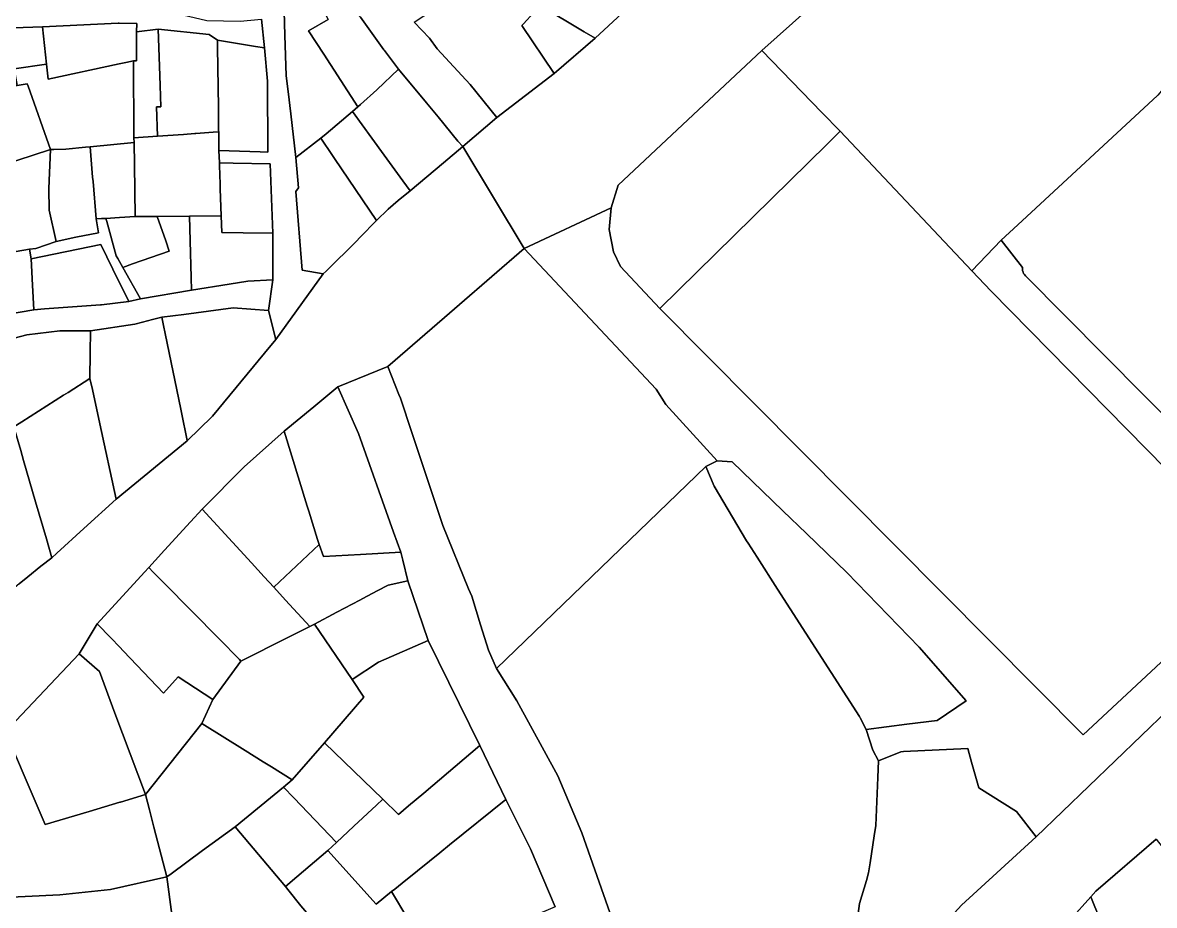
# Model space of a CAD drawing. Header units: inches. Extents: x 469561 to 471650, y 1000291 to 1003909.
# Drawn here: x 470656 to 470900.6, y 1001013.7 to 1001204.6 of the extents above; entities that cross this region are included whole.
import ezdxf

# ---------------------------------------------------------------- set-up
doc = ezdxf.new("R2010")
doc.units = ezdxf.units.IN
doc.header["$MEASUREMENT"] = 0
doc.layers.add('Gulele_10_08_New_Parcel', color=7, linetype='Continuous')

msp = doc.modelspace()

# ---------------------------------------------------------------- linework, layer by layer
at = {"layer": 'Gulele_10_08_New_Parcel'}
for points in [[(470815.7428, 1001198.5782), (470825.6582, 1001207.4122), (470842.4913, 1001222.4096), (470846.3523, 1001225.8495), (470857.4011, 1001235.6933), (470900.9757, 1001274.5157), (470939.3617, 1001231.4309), (470941.9476, 1001227.8758), (470941.7318, 1001227.6826), (470910.9881, 1001200.15), (470910.0527, 1001199.3123), (470901.3201, 1001188.8808), (470901.2209, 1001188.7891), (470871.0301, 1001160.8889), (470867.4328, 1001157.5645), (470861.1144, 1001150.9445), (470832.6293, 1001181.0793), (470828.6956, 1001185.1556)], [(470734.2793, 1001246.5793), (470743.9017, 1001251.3612), (470758.2317, 1001258.4826), (470775.8793, 1001235.2793), (470779.6333, 1001230.5037), (470782.0893, 1001227.3793), (470792.2493, 1001212.8793), (470779.6893, 1001201.1793), (470777.3591, 1001202.5754), (470767.8393, 1001208.2793), (470765.3093, 1001208.0793), (470762.335, 1001208.5461), (470757.7472, 1001209.2662), (470756.9256, 1001209.3952), (470753.4427, 1001212.987), (470752.492, 1001212.4324), (470750.8305, 1001211.4632), (470750.6299, 1001211.9122), (470750.4293, 1001212.3611), (470748.7349, 1001215.9991), (470746.0585, 1001221.7456), (470742.0921, 1001230.2619), (470736.0293, 1001243.2793)], [(470712.1893, 1001217.3793), (470714.0593, 1001217.3793), (470716.6131, 1001217.7398), (470718.3093, 1001217.9793), (470718.9093, 1001217.9793), (470722.6293, 1001213.4793), (470725.7193, 1001209.4793), (470722.5333, 1001207.0804), (470721.4693, 1001206.2793), (470722.0293, 1001205.2793), (470717.7793, 1001202.7793), (470721.0532, 1001197.7461), (470728.4429, 1001186.3851), (470727.2493, 1001185.3793), (470721.5509, 1001180.5309), (470720.4313, 1001179.5783), (470714.9962, 1001175.3939), (470713.9093, 1001184.8793), (470713.3393, 1001189.6793), (470712.9093, 1001193.0793), (470712.629, 1001201.8894)], [(470740.5893, 1001204.6793), (470750.8305, 1001211.4632), (470752.492, 1001212.4324), (470753.4427, 1001212.987), (470756.9256, 1001209.3952), (470757.7472, 1001209.2662), (470762.335, 1001208.5461), (470765.3093, 1001208.0793), (470767.8393, 1001208.2793), (470766.461, 1001206.769), (470764.2095, 1001204.3017), (470763.8914, 1001203.9532), (470770.8393, 1001193.5793), (470758.4693, 1001184.0793), (470752.6893, 1001191.1793), (470745.5893, 1001198.8793), (470743.8793, 1001201.1793)], [(470717.7793, 1001202.7793), (470722.0293, 1001205.2793), (470721.4693, 1001206.2793), (470722.5333, 1001207.0804), (470725.7193, 1001209.4793), (470728.9993, 1001205.7793), (470734.0593, 1001198.6793), (470734.1741, 1001198.5273), (470736.7793, 1001195.0793), (470737.2193, 1001194.5293), (470732.4993, 1001190.0793), (470729.0293, 1001186.8793), (470728.4429, 1001186.3851), (470721.0532, 1001197.7461)], [(470763.8914, 1001203.9532), (470764.2095, 1001204.3017), (470766.461, 1001206.769), (470767.8393, 1001208.2793), (470777.3591, 1001202.5754), (470779.6893, 1001201.1793), (470770.8393, 1001193.5793)], [(470639.9361, 1001194.0133), (470640.5082, 1001199.9983), (470640.7978, 1001203.0282), (470651.882, 1001203.4052), (470660.286, 1001203.6911), (470661.1321, 1001195.6029), (470654.1538, 1001194.6119), (470654.797, 1001191.0021), (470650.6957, 1001190.3501), (470640.7978, 1001188.7767)], [(470660.286, 1001203.6911), (470676.6476, 1001204.4648), (470676.8271, 1001204.4621), (470680.6372, 1001204.4052), (470680.5727, 1001202.6169), (470680.5988, 1001196.3388), (470679.9067, 1001196.3333), (470678.2554, 1001195.9792), (470676.8728, 1001195.6827), (470661.4693, 1001192.3793), (470661.1321, 1001195.6029)], [(470679.9067, 1001196.3333), (470680.5988, 1001196.3388), (470680.5727, 1001202.6169), (470685.267, 1001203.1399), (470685.5553, 1001195.1355), (470685.6742, 1001190.9913), (470685.8062, 1001186.3904), (470684.9222, 1001186.365), (470685.1041, 1001180.0256), (470680.0393, 1001179.6954), (470680.0234, 1001181.6884), (470679.9889, 1001186.02), (470679.9849, 1001186.5262), (470679.9577, 1001189.9367), (470679.9255, 1001193.9694)], [(470684.9222, 1001186.365), (470685.8062, 1001186.3904), (470685.6742, 1001190.9913), (470685.5553, 1001195.1355), (470685.267, 1001203.1399), (470696.282, 1001201.9953), (470698.0692, 1001200.7745), (470698.0897, 1001199.299), (470698.2713, 1001186.2242), (470698.3401, 1001181.2715), (470698.3445, 1001180.9523), (470697.1529, 1001180.8689), (470693.3789, 1001180.6048), (470693.1862, 1001180.5913), (470690.7345, 1001180.4197), (470685.1041, 1001180.0256)], [(470698.0692, 1001200.7745), (470706.2856, 1001199.4406), (470708.2773, 1001199.1173), (470708.9069, 1001191.8856), (470708.9401, 1001176.58), (470707.3221, 1001176.6309), (470698.4006, 1001176.9114), (470698.3445, 1001180.9523), (470698.3401, 1001181.2715), (470698.2713, 1001186.2242), (470698.0897, 1001199.299)], [(470782.7044, 1001159.8482), (470783.2042, 1001164.5459), (470784.7035, 1001169.4435), (470798.575, 1001182.4638), (470815.7428, 1001198.5782), (470828.6956, 1001185.1556), (470832.6293, 1001181.0793), (470829.817, 1001178.3154), (470793.6593, 1001142.7793), (470785.2032, 1001151.8521), (470783.704, 1001155.0506)], [(470654.1538, 1001194.6119), (470661.1321, 1001195.6029), (470661.4693, 1001192.3793), (470676.8728, 1001195.6827), (470678.2554, 1001195.9792), (470679.9067, 1001196.3333), (470679.9255, 1001193.9694), (470679.9577, 1001189.9367), (470679.9849, 1001186.5262), (470679.9889, 1001186.02), (470680.0234, 1001181.6884), (470680.0393, 1001179.6954), (470680.0558, 1001178.632), (470670.539, 1001177.7346), (470669.5364, 1001177.6401), (470665.3237, 1001177.2428), (470662.6827, 1001177.1372), (470662.0094, 1001177.1103), (470657.1485, 1001190.8057), (470656.9569, 1001191.3454), (470654.797, 1001191.0021)], [(470727.2493, 1001185.3793), (470728.4429, 1001186.3851), (470729.0293, 1001186.8793), (470732.4993, 1001190.0793), (470737.2193, 1001194.5293), (470743.2478, 1001187.2402), (470745.7793, 1001184.1793), (470750.0593, 1001178.9793), (470751.1293, 1001177.7793), (470746.9456, 1001174.2649), (470739.7161, 1001168.1952), (470738.154, 1001170.3484), (470734.1289, 1001175.8966), (470731.4434, 1001179.5981)], [(470650.6957, 1001190.3501), (470654.797, 1001191.0021), (470656.9569, 1001191.3454), (470657.1485, 1001190.8057), (470662.0094, 1001177.1103), (470654.7248, 1001174.7525), (470653.5968, 1001174.3874), (470653.4744, 1001174.958), (470653.0155, 1001177.4999), (470651.0508, 1001188.3833)], [(470720.4313, 1001179.5783), (470721.5509, 1001180.5309), (470727.2493, 1001185.3793), (470731.4434, 1001179.5981), (470734.1289, 1001175.8966), (470738.154, 1001170.3484), (470739.7161, 1001168.1952), (470737.1589, 1001166.0856), (470734.9693, 1001164.2793), (470732.4393, 1001161.7793), (470723.3723, 1001175.219), (470722.9272, 1001175.8787)], [(470680.0393, 1001179.6954), (470685.1041, 1001180.0256), (470690.7345, 1001180.4197), (470693.1862, 1001180.5913), (470693.3789, 1001180.6048), (470697.1529, 1001180.8689), (470698.3445, 1001180.9523), (470698.4006, 1001176.9114), (470698.4904, 1001174.2474), (470698.5101, 1001173.6632), (470698.646, 1001169.631), (470698.6797, 1001168.6332), (470698.8765, 1001162.7951), (470692.0355, 1001162.7453), (470685.0763, 1001162.6946), (470680.6077, 1001162.6621), (470680.3044, 1001162.6599), (470680.131, 1001173.8007), (470680.0558, 1001178.632)], [(470714.9962, 1001175.3939), (470720.4313, 1001179.5783), (470722.9272, 1001175.8787), (470723.3723, 1001175.219), (470732.4393, 1001161.7793), (470728.9242, 1001158.1925), (470728.0293, 1001157.2793), (470721.6893, 1001150.9793), (470721.5664, 1001150.8646), (470720.9393, 1001150.2793), (470716.4093, 1001151.0793), (470714.9993, 1001168.0793), (470715.6293, 1001168.8793)], [(470793.6593, 1001142.7793), (470829.817, 1001178.3154), (470832.6293, 1001181.0793), (470861.1144, 1001150.9445), (470865.2637, 1001146.5548), (470924.0346, 1001086.7843), (470885.1593, 1001050.5793)], [(470641.5182, 1001173.2134), (470653.4744, 1001174.958), (470653.5968, 1001174.3874), (470654.7248, 1001174.7525), (470662.0094, 1001177.1103), (470661.6276, 1001168.7437), (470661.727, 1001164.0208), (470663.2193, 1001157.2793), (470658.8284, 1001155.7707), (470657.4357, 1001155.5672), (470651.6593, 1001154.5793), (470651.554, 1001154.5755), (470647.2654, 1001154.419), (470646.0344, 1001154.3741), (470646.0833, 1001153.0344), (470643.8781, 1001153.0508), (470643.4817, 1001162.8774), (470641.9989, 1001170.6828)], [(470661.6276, 1001168.7437), (470662.0094, 1001177.1103), (470662.6827, 1001177.1372), (470665.3237, 1001177.2428), (470669.5364, 1001177.6401), (470670.539, 1001177.7346), (470671.1078, 1001171.1458), (470671.188, 1001170.2169), (470671.8861, 1001162.1296), (470672.366, 1001159.099), (470667.4393, 1001158.1793), (470663.2193, 1001157.2793), (470661.727, 1001164.0208)], [(470670.539, 1001177.7346), (470680.0558, 1001178.632), (470680.131, 1001173.8007), (470680.3044, 1001162.6599), (470676.9317, 1001162.4474), (470673.9864, 1001162.2619), (470673.0224, 1001162.2012), (470671.8861, 1001162.1296), (470671.188, 1001170.2169), (470671.1078, 1001171.1458)], [(470698.4904, 1001174.2474), (470701.463, 1001174.197), (470709.4704, 1001174.0611), (470710.067, 1001159.0804), (470703.6658, 1001159.1571), (470698.9972, 1001159.213), (470698.8765, 1001162.7951), (470698.6797, 1001168.6332), (470698.646, 1001169.631), (470698.5101, 1001173.6632)], [(470657.4357, 1001155.5672), (470658.8284, 1001155.7707), (470663.2193, 1001157.2793), (470667.4393, 1001158.1793), (470672.366, 1001159.099), (470671.8861, 1001162.1296), (470673.0224, 1001162.2012), (470673.9864, 1001162.2619), (470674.1748, 1001161.572), (470676.1947, 1001154.1752), (470676.5466, 1001153.5516), (470677.6177, 1001151.6534), (470681.4313, 1001144.8951), (470678.9393, 1001144.2793), (470675.4885, 1001151.2835), (470672.8793, 1001156.5793), (470657.8093, 1001153.4793)], [(470673.9864, 1001162.2619), (470676.9317, 1001162.4474), (470680.3044, 1001162.6599), (470680.6077, 1001162.6621), (470685.0763, 1001162.6946), (470686.9065, 1001157.3685), (470687.6622, 1001155.1695), (470679.7335, 1001152.394), (470677.6177, 1001151.6534), (470676.5466, 1001153.5516), (470676.1947, 1001154.1752), (470674.1748, 1001161.572)], [(470677.6177, 1001151.6534), (470679.7335, 1001152.394), (470687.6622, 1001155.1695), (470686.9065, 1001157.3685), (470685.0763, 1001162.6946), (470692.0355, 1001162.7453), (470692.1915, 1001157.3874), (470692.4217, 1001149.4796), (470692.5011, 1001146.7511), (470681.4313, 1001144.8951)], [(470692.0355, 1001162.7453), (470698.8765, 1001162.7951), (470698.9972, 1001159.213), (470703.6658, 1001159.1571), (470710.067, 1001159.0804), (470710.067, 1001149.0049), (470704.6099, 1001148.6761), (470700.5848, 1001148.0392), (470692.5011, 1001146.7511), (470692.4217, 1001149.4796), (470692.1915, 1001157.3874)], [(470640.0293, 1001153.0793), (470643.8781, 1001153.0508), (470646.0833, 1001153.0344), (470646.0344, 1001154.3741), (470647.2654, 1001154.419), (470651.554, 1001154.5755), (470651.6593, 1001154.5793), (470657.4357, 1001155.5672), (470657.8093, 1001153.4793), (470658.1082, 1001147.7841), (470658.3856, 1001142.4967), (470652.4917, 1001141.4504), (470647.9167, 1001140.6382), (470647.6253, 1001140.5865), (470641.7258, 1001139.3934), (470640.5245, 1001149.0846)], [(470657.8093, 1001153.4793), (470672.8793, 1001156.5793), (470675.4885, 1001151.2835), (470678.9393, 1001144.2793), (470673.0129, 1001143.5694), (470672.7818, 1001143.5525), (470660.7278, 1001142.6684), (470658.3856, 1001142.4967), (470658.1082, 1001147.7841)], [(470734.9296, 1001130.2498), (470747.1202, 1001140.8002), (470750.3938, 1001143.6334), (470764.3835, 1001155.7409), (470792.8735, 1001125.323), (470795.016, 1001121.9997), (470806.0974, 1001109.8512), (470803.641, 1001108.6212), (470758.3856, 1001064.9156), (470756.6719, 1001068.8785), (470754.9626, 1001074.3584), (470753.0304, 1001080.553), (470752.3653, 1001082.1928), (470746.8183, 1001095.8691), (470740.0932, 1001115.966), (470737.6072, 1001123.3951), (470737.2956, 1001124.1927)], [(470686.0783, 1001140.8655), (470690.7825, 1001141.461), (470701.5008, 1001142.8901), (470709.1239, 1001142.3717), (470710.6816, 1001136.0543), (470708.2535, 1001133.119), (470697.0085, 1001119.5255), (470696.9017, 1001119.4204), (470691.5565, 1001114.1601), (470691.4605, 1001114.6279), (470690.366, 1001119.9589), (470690.1549, 1001120.9872), (470686.7887, 1001137.3843), (470686.4335, 1001139.1249)], [(470670.5277, 1001127.6601), (470670.5741, 1001133.1848), (470670.6142, 1001137.9582), (470680.2099, 1001139.3975), (470681.8441, 1001139.8063), (470684.0726, 1001140.3638), (470686.0783, 1001140.8655), (470686.4335, 1001139.1249), (470686.7887, 1001137.3843), (470690.1549, 1001120.9872), (470690.366, 1001119.9589), (470691.4605, 1001114.6279), (470691.5565, 1001114.1601), (470676.1593, 1001101.5793), (470672.6489, 1001117.8365), (470671.0506, 1001125.2386)], [(470650.1911, 1001135.362), (470651.3858, 1001135.6723), (470656.8546, 1001137.0928), (470664.0373, 1001137.9582), (470670.6142, 1001137.9582), (470670.5741, 1001133.1848), (470670.5277, 1001127.6601), (470665.7926, 1001124.6466), (470664.8217, 1001124.0287), (470655.7866, 1001118.2786), (470654.0593, 1001117.1793), (470650.6494, 1001133.2077)], [(470654.0593, 1001117.1793), (470655.7866, 1001118.2786), (470664.8217, 1001124.0287), (470665.7926, 1001124.6466), (470670.5277, 1001127.6601), (470671.0506, 1001125.2386), (470672.6489, 1001117.8365), (470676.1593, 1001101.5793), (470669.2343, 1001095.2293), (470663.3669, 1001089.8491), (470662.3093, 1001088.8793), (470661.1079, 1001092.9974), (470658.7793, 1001100.9793), (470656.1679, 1001109.9421), (470655.5556, 1001112.0436)], [(470712.4989, 1001116.237), (470718.8783, 1001121.5214), (470724.0951, 1001125.8428), (470728.5951, 1001115.7178), (470736.1599, 1001094.3972), (470737.6764, 1001090.1232), (470729.0256, 1001089.6192), (470720.9797, 1001089.1504), (470720.0278, 1001091.7466), (470719.6993, 1001092.8153), (470717.8039, 1001098.9806), (470717.4737, 1001100.0548)], [(470637.4699, 1001105.8524), (470645.9019, 1001111.6096), (470649.622, 1001114.1496), (470650.1346, 1001114.4996), (470651.2657, 1001115.2719), (470654.0593, 1001117.1793), (470655.5556, 1001112.0436), (470656.1679, 1001109.9421), (470658.7793, 1001100.9793), (470661.1079, 1001092.9974), (470662.3093, 1001088.8793), (470659.9393, 1001087.0793), (470657.1293, 1001084.7793), (470655.2193, 1001083.2793), (470649.1758, 1001078.2078), (470646.6928, 1001082.2624), (470643.5593, 1001087.3793), (470641.1911, 1001086.5543)], [(470694.8093, 1001099.3793), (470703.845, 1001108.5351), (470712.4989, 1001116.237), (470717.4737, 1001100.0548), (470717.8039, 1001098.9806), (470719.6993, 1001092.8153), (470720.0278, 1001091.7466), (470710.2623, 1001082.4993), (470708.21, 1001084.7411), (470705.4465, 1001087.7598)], [(470803.641, 1001108.6212), (470806.0974, 1001109.8512), (470809.3157, 1001109.6525), (470820.2581, 1001099.0636), (470825.356, 1001094.1304), (470834.0893, 1001085.6793), (470849.7033, 1001069.5867), (470859.8877, 1001057.9312), (470853.6211, 1001053.7298), (470847.0525, 1001052.8931), (470838.3093, 1001051.7793), (470836.9586, 1001054.3006), (470836.8093, 1001054.5793), (470819.1245, 1001082.1211), (470814.6987, 1001089.0138), (470812.7701, 1001092.0174), (470812.4093, 1001092.5793), (470805.4093, 1001104.3793)], [(470683.2223, 1001086.7727), (470684.6267, 1001088.3007), (470686.6593, 1001090.5121), (470692.2756, 1001096.6226), (470694.8093, 1001099.3793), (470705.4465, 1001087.7598), (470708.21, 1001084.7411), (470710.2623, 1001082.4993), (470712.7956, 1001079.732), (470718.0374, 1001074.0062), (470713.2994, 1001071.6372), (470703.1527, 1001066.5638), (470702.8247, 1001066.8964), (470698.4342, 1001071.3482), (470686.5552, 1001083.3932), (470684.1999, 1001085.7815)], [(470710.2623, 1001082.4993), (470720.0278, 1001091.7466), (470720.9797, 1001089.1504), (470729.0256, 1001089.6192), (470737.6764, 1001090.1232), (470738.1086, 1001088.3944), (470739.2393, 1001083.8716), (470734.948, 1001082.9535), (470732.5974, 1001081.7098), (470729.4904, 1001080.0659), (470728.8394, 1001079.7215), (470723.9086, 1001077.1126), (470719.0594, 1001074.5469), (470718.0374, 1001074.0062), (470712.7956, 1001079.732)], [(470672.1157, 1001074.6253), (470682.3093, 1001085.7793), (470683.2223, 1001086.7727), (470684.1999, 1001085.7815), (470686.5552, 1001083.3932), (470698.4342, 1001071.3482), (470702.8247, 1001066.8964), (470703.1527, 1001066.5638), (470697.0617, 1001058.248), (470689.5798, 1001063.1564), (470686.4476, 1001059.6053), (470682.0819, 1001064.1806), (470677.7446, 1001068.7261), (470676.8998, 1001069.6115), (470675.0915, 1001071.5066)], [(470719.0594, 1001074.5469), (470723.9086, 1001077.1126), (470728.8394, 1001079.7215), (470729.4904, 1001080.0659), (470732.5974, 1001081.7098), (470734.948, 1001082.9535), (470739.2393, 1001083.8716), (470743.6051, 1001071.0206), (470732.8946, 1001066.308), (470727.1651, 1001062.5553)], [(470668.2038, 1001068.1061), (470672.1157, 1001074.6253), (470675.0915, 1001071.5066), (470676.8998, 1001069.6115), (470677.7446, 1001068.7261), (470682.0819, 1001064.1806), (470686.4476, 1001059.6053), (470689.5798, 1001063.1564), (470697.0617, 1001058.248), (470694.732, 1001053.0479), (470682.5293, 1001037.6793), (470675.9307, 1001055.2875), (470672.5518, 1001064.3041)], [(470721.1815, 1001048.9011), (470714.2297, 1001040.8619), (470709.7352, 1001043.6709), (470707.9555, 1001044.7832), (470704.0408, 1001047.2299), (470694.732, 1001053.0479), (470697.0617, 1001058.248), (470703.1527, 1001066.5638), (470713.2994, 1001071.6372), (470718.0374, 1001074.0062), (470719.0594, 1001074.5469), (470727.1651, 1001062.5553), (470729.7201, 1001058.7754)], [(470721.1815, 1001048.9011), (470729.7201, 1001058.7754), (470727.1651, 1001062.5553), (470732.8946, 1001066.308), (470743.6051, 1001071.0206), (470754.8164, 1001048.286), (470742.6484, 1001038.0143), (470739.3463, 1001035.2268), (470737.1731, 1001033.3923), (470733.7952, 1001036.6682)], [(470652.279, 1001051.2647), (470655.7476, 1001054.933), (470668.2038, 1001068.1061), (470672.5518, 1001064.3041), (470675.9307, 1001055.2875), (470682.5293, 1001037.6793), (470677.1363, 1001036.0697), (470677.0149, 1001036.0335), (470670.3811, 1001034.0536), (470660.8715, 1001031.2155), (470658.9147, 1001035.7814)], [(470688.0953, 1001020.5959), (470687.121, 1001019.878), (470684.3338, 1001030.6837), (470683.3725, 1001034.4105), (470682.5293, 1001037.6793), (470694.732, 1001053.0479), (470704.0408, 1001047.2299), (470707.9555, 1001044.7832), (470709.7352, 1001043.6709), (470714.2297, 1001040.8619), (470712.3324, 1001039.3087), (470701.8865, 1001030.7572), (470694.8579, 1001025.5785)], [(470639.0476, 1001039.2546), (470639.4393, 1001039.6793), (470645.2674, 1001045.5905), (470645.7493, 1001046.0793), (470652.279, 1001051.2647), (470658.9147, 1001035.7814), (470660.8715, 1001031.2155), (470670.3811, 1001034.0536), (470677.0149, 1001036.0335), (470677.1363, 1001036.0697), (470682.5293, 1001037.6793), (470683.3725, 1001034.4105), (470684.3338, 1001030.6837), (470687.121, 1001019.878), (470674.9959, 1001017.1629), (470664.0009, 1001015.9892), (470647.4515, 1001015.2641), (470645.2996, 1001021.407), (470644.7625, 1001022.9404)], [(470712.3324, 1001039.3087), (470714.2297, 1001040.8619), (470721.1815, 1001048.9011), (470733.7952, 1001036.6682), (470732.4429, 1001035.4065), (470727.5681, 1001030.8586), (470723.8057, 1001027.3485), (470714.5749, 1001036.971)], [(470721.9093, 1001025.5793), (470723.8057, 1001027.3485), (470727.5681, 1001030.8586), (470732.4429, 1001035.4065), (470733.7952, 1001036.6682), (470737.1731, 1001033.3923), (470739.3463, 1001035.2268), (470742.6484, 1001038.0143), (470754.8164, 1001048.286), (470760.4302, 1001036.6001), (470748.2438, 1001026.8013), (470746.1355, 1001025.1061), (470739.062, 1001019.4184), (470738.7934, 1001019.2024), (470736.3846, 1001017.2655), (470735.7218, 1001016.7326), (470732.3613, 1001014.0305)], [(470836.276, 1001009.9018), (470836.803, 1001014.1382), (470838.3873, 1001019.1172), (470838.8093, 1001020.7793), (470839.1309, 1001022.9236), (470840.0101, 1001028.7847), (470840.3393, 1001030.9793), (470840.7984, 1001041.3732), (470840.9591, 1001045.0123), (470845.7427, 1001046.9546), (470846.3392, 1001046.9826), (470860.2272, 1001047.6336), (470861.0439, 1001044.7166), (470862.6035, 1001039.1466), (470870.7511, 1001034.0544), (470875.0445, 1001028.5938), (470858.8693, 1001013.7987), (470848.1317, 1001002.0254), (470838.6841, 1000989.9746), (470837.8214, 1000990.8271), (470838.2741, 1000995.693)], [(470611.679, 1001006.3258), (470612.0927, 1001009.2613), (470615.0268, 1001013.2129), (470639.0476, 1001039.2546), (470644.7625, 1001022.9404), (470645.2996, 1001021.407), (470647.4515, 1001015.2641), (470664.0009, 1001015.9892), (470674.9959, 1001017.1629), (470687.121, 1001019.878), (470688.2463, 1001011.7923), (470702.0135, 1000974.3938), (470701.5223, 1000967.6386), (470698.2568, 1000964.5899), (470682.5212, 1000950.7587), (470667.1624, 1000936.7353), (470657.5477, 1000928.1574), (470651.7708, 1000927.7582), (470649.9227, 1000927.9368), (470644.6283, 1000928.4486), (470637.9662, 1000929.4153), (470621.4045, 1000932.8325), (470612.5818, 1000997.0112)], [(470701.8865, 1001030.7572), (470712.3324, 1001039.3087), (470714.5749, 1001036.971), (470723.8057, 1001027.3485), (470721.9093, 1001025.5793), (470715.2578, 1001019.9256), (470712.7703, 1001017.8112)], [(470735.7218, 1001016.7326), (470736.3846, 1001017.2655), (470738.7934, 1001019.2024), (470739.062, 1001019.4184), (470746.1355, 1001025.1061), (470748.2438, 1001026.8013), (470760.4302, 1001036.6001), (470765.7317, 1001025.9306), (470771.0849, 1001013.4576), (470753.0092, 1001005.6998), (470749.5416, 1001004.2115), (470744.3908, 1001002.0009), (470742.5884, 1001005.0638), (470739.1986, 1001010.8243)], [(470687.121, 1001019.878), (470688.0953, 1001020.5959), (470694.8579, 1001025.5785), (470701.8865, 1001030.7572), (470712.7703, 1001017.8112), (470713.2836, 1001017.1778), (470716.1294, 1001013.6659), (470718.155, 1001011.1663), (470722.724, 1001004.7954), (470729.3204, 1000995.5976), (470711.7392, 1000980.0041), (470705.7793, 1000975.1793), (470702.0135, 1000974.3938), (470688.2463, 1001011.7923)], [(470886.8393, 1001015.5793), (470887.9393, 1001016.7793), (470900.9393, 1001028.0793), (470914.3793, 1001010.8793), (470902.1134, 1000998.9088), (470901.9335, 1000998.7333), (470896.1613, 1000993.3219), (470894.6636, 1000996.8978), (470893.5058, 1000999.6622), (470890.8776, 1001005.9374), (470887.7339, 1001013.4433)], [(470712.7703, 1001017.8112), (470715.2578, 1001019.9256), (470721.9093, 1001025.5793), (470732.3613, 1001014.0305), (470735.7218, 1001016.7326), (470739.1986, 1001010.8243), (470742.5884, 1001005.0638), (470744.3908, 1001002.0009), (470729.3204, 1000995.5976), (470722.724, 1001004.7954), (470718.155, 1001011.1663), (470716.1294, 1001013.6659), (470713.2836, 1001017.1778)], [(470874.8766, 1001002.3409), (470882.4295, 1001010.7193), (470886.8393, 1001015.5793), (470887.7339, 1001013.4433), (470890.8776, 1001005.9374), (470893.5058, 1000999.6622), (470894.6636, 1000996.8978), (470896.1613, 1000993.3219), (470894.5433, 1000992.2877), (470891.7356, 1000990.4931), (470884.1658, 1000985.6546), (470882.1639, 1000984.3751), (470881.7855, 1000985.3077), (470879.8037, 1000990.1919), (470879.4552, 1000991.0531), (470877.6254, 1000995.5641), (470876.0103, 1000999.546), (470875.5197, 1001000.7554)]]:
    msp.add_lwpolyline(points, close=True, dxfattribs=at)
for points in [[(470712.1893, 1001217.3793), (470712.629, 1001201.8894), (470712.9093, 1001193.0793), (470713.3393, 1001189.6793), (470713.9093, 1001184.8793), (470714.9962, 1001175.3939), (470715.6293, 1001168.8793), (470714.9993, 1001168.0793), (470716.4093, 1001151.0793), (470720.9393, 1001150.2793), (470710.6816, 1001136.0543), (470709.1239, 1001142.3717), (470710.067, 1001149.0049), (470710.067, 1001159.0804), (470709.4704, 1001174.0611), (470701.463, 1001174.197), (470698.4904, 1001174.2474), (470698.4006, 1001176.9114), (470707.3221, 1001176.6309), (470708.9401, 1001176.58), (470708.9069, 1001191.8856), (470708.2773, 1001199.1173), (470707.6144, 1001205.3483)], [(470825.6582, 1001207.4122), (470815.7428, 1001198.5782), (470798.575, 1001182.4638), (470784.7035, 1001169.4435), (470783.2042, 1001164.5459), (470764.3835, 1001155.7409), (470751.1293, 1001177.7793), (470758.4693, 1001184.0793), (470770.8393, 1001193.5793), (470779.6893, 1001201.1793), (470792.2493, 1001212.8793)], [(470650.2684, 1001209.6246), (470666.1893, 1001209.7793), (470677.5204, 1001209.0603), (470684.4805, 1001207.6683), (470695.7918, 1001205.0007), (470702.9744, 1001204.8842), (470707.6144, 1001205.3483), (470708.2773, 1001199.1173), (470706.2856, 1001199.4406), (470698.0692, 1001200.7745), (470696.282, 1001201.9953), (470685.267, 1001203.1399), (470680.5727, 1001202.6169), (470680.6372, 1001204.4052), (470676.8271, 1001204.4621), (470676.6476, 1001204.4648), (470660.286, 1001203.6911), (470651.882, 1001203.4052)], [(470740.5893, 1001204.6793), (470743.8793, 1001201.1793), (470745.5893, 1001198.8793), (470752.6893, 1001191.1793), (470758.4693, 1001184.0793), (470751.1293, 1001177.7793), (470750.0593, 1001178.9793), (470745.7793, 1001184.1793), (470743.2478, 1001187.2402), (470737.2193, 1001194.5293), (470736.7793, 1001195.0793), (470734.1741, 1001198.5273), (470734.0593, 1001198.6793), (470728.9993, 1001205.7793)], [(470932.4799, 1001089.4889), (470872.7231, 1001149.8648), (470872.4994, 1001150.0991), (470872.3163, 1001150.3663), (470872.1788, 1001150.6596), (470872.0904, 1001150.9713), (470872.0535, 1001151.2931), (470872.0689, 1001151.6167), (470867.4328, 1001157.5645), (470871.0301, 1001160.8889), (470901.2209, 1001188.7891)], [(470655.2193, 1001083.2793), (470657.1293, 1001084.7793), (470659.9393, 1001087.0793), (470662.3093, 1001088.8793), (470663.3669, 1001089.8491), (470669.2343, 1001095.2293), (470676.1593, 1001101.5793), (470691.5565, 1001114.1601), (470696.9017, 1001119.4204), (470697.0085, 1001119.5255), (470708.2535, 1001133.119), (470710.6816, 1001136.0543), (470720.9393, 1001150.2793), (470721.5664, 1001150.8646), (470721.6893, 1001150.9793), (470728.0293, 1001157.2793), (470728.9242, 1001158.1925), (470732.4393, 1001161.7793), (470734.9693, 1001164.2793), (470737.1589, 1001166.0856), (470739.7161, 1001168.1952), (470746.9456, 1001174.2649), (470751.1293, 1001177.7793), (470764.3835, 1001155.7409), (470750.3938, 1001143.6334), (470747.1202, 1001140.8002), (470734.9296, 1001130.2498), (470724.0951, 1001125.8428), (470718.8783, 1001121.5214), (470712.4989, 1001116.237), (470703.845, 1001108.5351), (470694.8093, 1001099.3793), (470692.2756, 1001096.6226), (470686.6593, 1001090.5121), (470684.6267, 1001088.3007), (470683.2223, 1001086.7727), (470682.3093, 1001085.7793), (470672.1157, 1001074.6253), (470668.2038, 1001068.1061), (470655.7476, 1001054.933)], [(470909.136, 1001061.4212), (470875.0445, 1001028.5938), (470870.7511, 1001034.0544), (470862.6035, 1001039.1466), (470861.0439, 1001044.7166), (470860.2272, 1001047.6336), (470846.3392, 1001046.9826), (470845.7427, 1001046.9546), (470840.9591, 1001045.0123), (470839.6868, 1001047.3272), (470838.3093, 1001051.7793), (470847.0525, 1001052.8931), (470853.6211, 1001053.7298), (470859.8877, 1001057.9312), (470849.7033, 1001069.5867), (470834.0893, 1001085.6793), (470825.356, 1001094.1304), (470820.2581, 1001099.0636), (470809.3157, 1001109.6525), (470806.0974, 1001109.8512), (470795.016, 1001121.9997), (470792.8735, 1001125.323), (470764.3835, 1001155.7409), (470783.2042, 1001164.5459), (470782.7044, 1001159.8482), (470783.704, 1001155.0506), (470785.2032, 1001151.8521), (470793.6593, 1001142.7793), (470885.1593, 1001050.5793), (470924.0346, 1001086.7843), (470865.2637, 1001146.5548), (470861.1144, 1001150.9445), (470867.4328, 1001157.5645), (470872.0689, 1001151.6167), (470872.0535, 1001151.2931), (470872.0904, 1001150.9713), (470872.1788, 1001150.6596), (470872.3163, 1001150.3663), (470872.4994, 1001150.0991), (470872.7231, 1001149.8648), (470932.4799, 1001089.4889)], [(470652.4917, 1001141.4504), (470658.3856, 1001142.4967), (470660.7278, 1001142.6684), (470672.7818, 1001143.5525), (470673.0129, 1001143.5694), (470678.9393, 1001144.2793), (470681.4313, 1001144.8951), (470692.5011, 1001146.7511), (470700.5848, 1001148.0392), (470704.6099, 1001148.6761), (470710.067, 1001149.0049), (470709.1239, 1001142.3717), (470701.5008, 1001142.8901), (470690.7825, 1001141.461), (470686.0783, 1001140.8655), (470684.0726, 1001140.3638), (470681.8441, 1001139.8063), (470680.2099, 1001139.3975), (470670.6142, 1001137.9582), (470664.0373, 1001137.9582), (470656.8546, 1001137.0928), (470651.3858, 1001135.6723)], [(470771.0849, 1001013.4576), (470765.7317, 1001025.9306), (470760.4302, 1001036.6001), (470754.8164, 1001048.286), (470743.6051, 1001071.0206), (470739.2393, 1001083.8716), (470738.1086, 1001088.3944), (470737.6764, 1001090.1232), (470736.1599, 1001094.3972), (470728.5951, 1001115.7178), (470724.0951, 1001125.8428), (470734.9296, 1001130.2498), (470737.2956, 1001124.1927), (470737.6072, 1001123.3951), (470740.0932, 1001115.966), (470746.8183, 1001095.8691), (470752.3653, 1001082.1928), (470753.0304, 1001080.553), (470754.9626, 1001074.3584), (470756.6719, 1001068.8785), (470758.3856, 1001064.9156), (470762.7962, 1001057.9312), (470771.6227, 1001041.7493), (470776.8281, 1001029.4148), (470783.3914, 1001010.7434)], [(470783.3914, 1001010.7434), (470776.8281, 1001029.4148), (470771.6227, 1001041.7493), (470762.7962, 1001057.9312), (470758.3856, 1001064.9156), (470803.641, 1001108.6212), (470805.4093, 1001104.3793), (470812.4093, 1001092.5793), (470812.7701, 1001092.0174), (470814.6987, 1001089.0138), (470819.1245, 1001082.1211), (470836.8093, 1001054.5793), (470836.9586, 1001054.3006), (470838.3093, 1001051.7793), (470839.6868, 1001047.3272), (470840.9591, 1001045.0123), (470840.7984, 1001041.3732), (470840.3393, 1001030.9793), (470840.0101, 1001028.7847), (470839.1309, 1001022.9236), (470838.8093, 1001020.7793), (470838.3873, 1001019.1172), (470836.803, 1001014.1382), (470836.276, 1001009.9018)], [(470848.1317, 1001002.0254), (470858.8693, 1001013.7987), (470875.0445, 1001028.5938), (470909.136, 1001061.4212)], [(470900.9393, 1001028.0793), (470887.9393, 1001016.7793), (470886.8393, 1001015.5793), (470882.4295, 1001010.7193)]]:
    msp.add_lwpolyline(points, dxfattribs=at)

doc.saveas('drawing.dxf')
